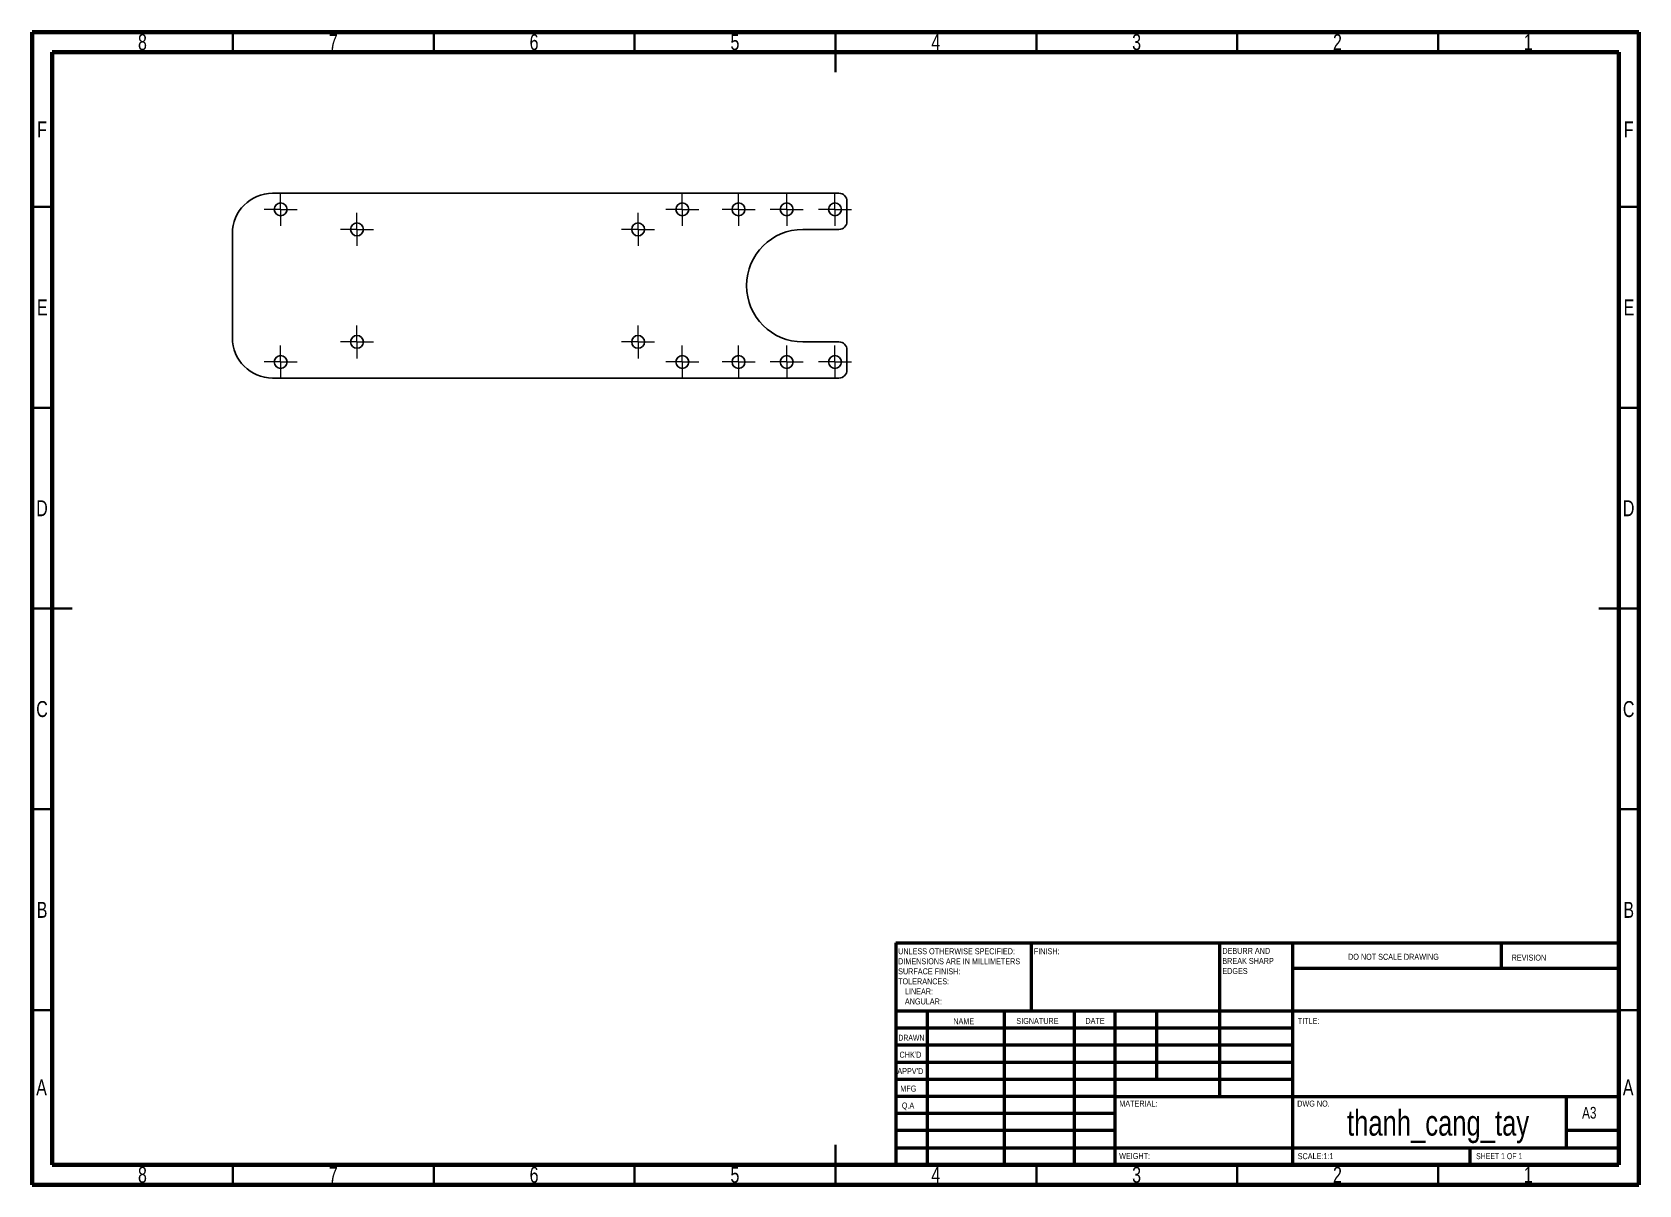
# Model space of a CAD drawing. Header units: millimetres. Extents: x 15 to 415, y 5 to 292.
import ezdxf

# ---------------------------------------------------------------- set-up
doc = ezdxf.new("R2010")
doc.units = ezdxf.units.MM
doc.styles.add('SLDTEXTSTYLE0', font='TXT', dxfattribs={"width": 0.75})
doc.styles.add('SLDTEXTSTYLE1', font='TXT', dxfattribs={"width": 0.686449})
doc.styles.add('SLDTEXTSTYLE2', font='TXT', dxfattribs={"width": 0.6875})

# ---------------------------------------------------------------- blocks, each defined once
blk = doc.blocks.new('SW_NOTE_0')
at = {"color": 0, "linetype": 'Continuous', "lineweight": 0, "char_height": 1.5, "attachment_point": 1, "style": 'SLDTEXTSTYLE0'}
for s, insert in [('UNLESS OTHERWISE SPECIFIED:', (0, 1.93)), ('SURFACE FINISH:', (0, -3.07)), ('DIMENSIONS ARE IN MILLIMETERS', (0, -0.57)), ('TOLERANCES:', (0, -5.57)), ('ANGULAR:', (1.69, -10.57)), ('LINEAR:', (1.69, -8.07))]:
    blk.add_mtext(s, dxfattribs=dict(at, insert=insert))
blk = doc.blocks.new('SW_NOTE_0_1')
at = {"color": 0, "linetype": 'Continuous', "lineweight": 0, "char_height": 1.5, "attachment_point": 1, "style": 'SLDTEXTSTYLE0'}
for s, insert in [('DEBURR AND', (0, 1.93)), ('BREAK SHARP', (0, -0.57)), ('EDGES', (0, -3.07))]:
    blk.add_mtext(s, dxfattribs=dict(at, insert=insert))
blk = doc.blocks.new('SW_CENTERMARKSYMBOL_0')
at = {"color": 0, "linetype": 'Continuous', "lineweight": 18}
for p, q in [((0, 2.5), (0, 4.1)), ((-2.5, 0), (-4.1, 0)), ((0, 0), (-2.5, 0)), ((0, 0), (0, 2.5)), ((0, 0), (0, -2.5)), ((0, 0), (2.5, 0)), ((2.5, 0), (4.1, 0)), ((0, -2.5), (0, -4.1))]:
    blk.add_line(p, q, dxfattribs=at)
blk = doc.blocks.new('SW_CENTERMARKSYMBOL_1')
at = {"color": 0, "linetype": 'Continuous', "lineweight": 18}
for p, q in [((0, 2.5), (0, 4.1)), ((-2.5, 0), (-4.1, 0)), ((0, 0), (-2.5, 0)), ((0, 0), (0, 2.5)), ((0, 0), (0, -2.5)), ((0, 0), (2.5, 0)), ((2.5, 0), (4.1, 0)), ((0, -2.5), (0, -4.1))]:
    blk.add_line(p, q, dxfattribs=at)
blk = doc.blocks.new('SW_CENTERMARKSYMBOL_2')
at = {"color": 0, "linetype": 'Continuous', "lineweight": 18}
for p, q in [((0, 2.5), (0, 4.1)), ((-2.5, 0), (-4.1, 0)), ((0, 0), (-2.5, 0)), ((0, 0), (0, 2.5)), ((0, 0), (0, -2.5)), ((0, 0), (2.5, 0)), ((2.5, 0), (4.1, 0)), ((0, -2.5), (0, -4.1))]:
    blk.add_line(p, q, dxfattribs=at)
blk = doc.blocks.new('SW_CENTERMARKSYMBOL_3')
at = {"color": 0, "linetype": 'Continuous', "lineweight": 18}
for p, q in [((0, 2.5), (0, 4.1)), ((-2.5, 0), (-4.1, 0)), ((0, 0), (-2.5, 0)), ((0, 0), (0, 2.5)), ((0, 0), (0, -2.5)), ((0, 0), (2.5, 0)), ((2.5, 0), (4.1, 0)), ((0, -2.5), (0, -4.1))]:
    blk.add_line(p, q, dxfattribs=at)
blk = doc.blocks.new('SW_CENTERMARKSYMBOL_4')
at = {"color": 0, "linetype": 'Continuous', "lineweight": 18}
for p, q in [((0, 2.5), (0, 4.1)), ((-2.5, 0), (-4.1, 0)), ((0, 0), (-2.5, 0)), ((0, 0), (0, 2.5)), ((0, 0), (0, -2.5)), ((0, 0), (2.5, 0)), ((2.5, 0), (4.1, 0)), ((0, -2.5), (0, -4.1))]:
    blk.add_line(p, q, dxfattribs=at)
blk = doc.blocks.new('SW_CENTERMARKSYMBOL_5')
at = {"color": 0, "linetype": 'Continuous', "lineweight": 18}
for p, q in [((0, 2.5), (0, 4.1)), ((-2.5, 0), (-4.1, 0)), ((0, 0), (-2.5, 0)), ((0, 0), (0, 2.5)), ((0, 0), (0, -2.5)), ((0, 0), (2.5, 0)), ((2.5, 0), (4.1, 0)), ((0, -2.5), (0, -4.1))]:
    blk.add_line(p, q, dxfattribs=at)
blk = doc.blocks.new('SW_CENTERMARKSYMBOL_6')
at = {"color": 0, "linetype": 'Continuous', "lineweight": 18}
for p, q in [((0, 2.5), (0, 4.1)), ((-2.5, 0), (-4.1, 0)), ((0, 0), (-2.5, 0)), ((0, 0), (0, 2.5)), ((0, 0), (0, -2.5)), ((0, 0), (2.5, 0)), ((2.5, 0), (4.1, 0)), ((0, -2.5), (0, -4.1))]:
    blk.add_line(p, q, dxfattribs=at)
blk = doc.blocks.new('SW_CENTERMARKSYMBOL_7')
at = {"color": 0, "linetype": 'Continuous', "lineweight": 18}
for p, q in [((0, 2.5), (0, 4.1)), ((-2.5, 0), (-4.1, 0)), ((0, 0), (-2.5, 0)), ((0, 0), (0, 2.5)), ((0, 0), (0, -2.5)), ((0, 0), (2.5, 0)), ((2.5, 0), (4.1, 0)), ((0, -2.5), (0, -4.1))]:
    blk.add_line(p, q, dxfattribs=at)
blk = doc.blocks.new('SW_CENTERMARKSYMBOL_8')
at = {"color": 0, "linetype": 'Continuous', "lineweight": 18}
for p, q in [((0, 2.5), (0, 4.1)), ((-2.5, 0), (-4.1, 0)), ((0, 0), (-2.5, 0)), ((0, 0), (0, 2.5)), ((0, 0), (0, -2.5)), ((0, 0), (2.5, 0)), ((2.5, 0), (4.1, 0)), ((0, -2.5), (0, -4.1))]:
    blk.add_line(p, q, dxfattribs=at)
blk = doc.blocks.new('SW_CENTERMARKSYMBOL_9')
at = {"color": 0, "linetype": 'Continuous', "lineweight": 18}
for p, q in [((0, 2.5), (0, 4.1)), ((-2.5, 0), (-4.1, 0)), ((0, 0), (-2.5, 0)), ((0, 0), (0, 2.5)), ((0, 0), (0, -2.5)), ((0, 0), (2.5, 0)), ((2.5, 0), (4.1, 0)), ((0, -2.5), (0, -4.1))]:
    blk.add_line(p, q, dxfattribs=at)
blk = doc.blocks.new('SW_CENTERMARKSYMBOL_10')
at = {"color": 0, "linetype": 'Continuous', "lineweight": 18}
for p, q in [((0, 2.5), (0, 4.1)), ((-2.5, 0), (-4.1, 0)), ((0, 0), (-2.5, 0)), ((0, 0), (0, 2.5)), ((0, 0), (0, -2.5)), ((0, 0), (2.5, 0)), ((2.5, 0), (4.1, 0)), ((0, -2.5), (0, -4.1))]:
    blk.add_line(p, q, dxfattribs=at)
blk = doc.blocks.new('SW_CENTERMARKSYMBOL_11')
at = {"color": 0, "linetype": 'Continuous', "lineweight": 18}
for p, q in [((0, 2.5), (0, 4.1)), ((-2.5, 0), (-4.1, 0)), ((0, 0), (-2.5, 0)), ((0, 0), (0, 2.5)), ((0, 0), (0, -2.5)), ((0, 0), (2.5, 0)), ((2.5, 0), (4.1, 0)), ((0, -2.5), (0, -4.1))]:
    blk.add_line(p, q, dxfattribs=at)
blk = doc.blocks.new('SW_CENTERMARKSYMBOL_12')
at = {"color": 0, "linetype": 'Continuous', "lineweight": 18}
for p, q in [((0, 2.5), (0, 4.1)), ((-2.5, 0), (-4.1, 0)), ((0, 0), (-2.5, 0)), ((0, 0), (0, 2.5)), ((0, 0), (0, -2.5)), ((0, 0), (2.5, 0)), ((2.5, 0), (4.1, 0)), ((0, -2.5), (0, -4.1))]:
    blk.add_line(p, q, dxfattribs=at)
blk = doc.blocks.new('SW_CENTERMARKSYMBOL_13')
at = {"color": 0, "linetype": 'Continuous', "lineweight": 18}
for p, q in [((0, 2.5), (0, 4.1)), ((-2.5, 0), (-4.1, 0)), ((0, 0), (-2.5, 0)), ((0, 0), (0, 2.5)), ((0, 0), (0, -2.5)), ((0, 0), (2.5, 0)), ((2.5, 0), (4.1, 0)), ((0, -2.5), (0, -4.1))]:
    blk.add_line(p, q, dxfattribs=at)

msp = doc.modelspace()

# ---------------------------------------------------------------- linework, layer by layer
at = {"color": 7, "linetype": 'Continuous', "lineweight": 70}
for p, q in [((15, 5), (15, 292)), ((15, 292), (415, 292)), ((415, 292), (415, 5)), ((20, 10), (20, 287)), ((20, 287), (410, 287)), ((410, 287), (410, 10)), ((410, 10), (20, 10)), ((415, 5), (15, 5))]:
    msp.add_line(p, q, dxfattribs=at)
at = {"color": 7, "linetype": 'Continuous', "lineweight": 35}
for p, q in [((65, 287), (65, 292)), ((115, 287), (115, 292)), ((165, 287), (165, 292)), ((215, 292), (215, 282)), ((215, 287), (215, 292)), ((265, 287), (265, 292)), ((315, 287), (315, 292)), ((365, 287), (365, 292)), ((20, 248.5), (15, 248.5)), ((410, 248.5), (415, 248.5)), ((20, 198.5), (15, 198.5)), ((410, 198.5), (415, 198.5)), ((15, 148.5), (25, 148.5)), ((20, 148.5), (15, 148.5)), ((415, 148.5), (405, 148.5)), ((410, 148.5), (415, 148.5)), ((20, 98.5), (15, 98.5)), ((410, 98.5), (415, 98.5)), ((20, 48.5), (15, 48.5)), ((410, 48.5), (415, 48.5)), ((215, 5), (215, 15)), ((65, 10), (65, 5)), ((115, 10), (115, 5)), ((165, 10), (165, 5)), ((215, 10), (215, 5)), ((265, 10), (265, 5)), ((315, 10), (315, 5)), ((365, 10), (365, 5))]:
    msp.add_line(p, q, dxfattribs=at)
at = {"color": 7, "linetype": 'Continuous', "lineweight": 25}
for p, q in [((215.86, 251.88), (74.86, 251.88)), ((217.86, 244.88), (217.86, 249.88)), ((64.86, 215.88), (64.86, 241.88)), ((206.86, 242.88), (215.86, 242.88)), ((206.86, 214.88), (215.86, 214.88)), ((217.86, 212.88), (217.86, 207.88)), ((215.86, 205.88), (74.86, 205.88))]:
    msp.add_line(p, q, dxfattribs=at)
at = {"color": 7, "linetype": 'Continuous', "lineweight": 50}
for p, q in [((230, 65.25), (410, 65.25)), ((230, 65.25), (230, 10)), ((263.8, 48.25), (263.8, 65.25)), ((310.6, 65.25), (310.6, 27)), ((328.8, 65.25), (328.8, 10)), ((380.8, 58.88), (380.8, 65.25)), ((410, 58.88), (328.8, 58.88)), ((410, 48.25), (230, 48.25)), ((237.8, 48.25), (237.8, 10)), ((256.99, 48.25), (256.99, 10)), ((274.4, 48.25), (274.4, 10)), ((284.6, 10), (284.6, 48.25)), ((295, 31.25), (295, 48.25)), ((328.8, 44), (230, 44)), ((328.8, 39.75), (230, 39.75)), ((328.8, 35.5), (230, 35.5)), ((328.8, 31.25), (230, 31.25)), ((284.6, 27), (230, 27)), ((284.6, 27), (410, 27)), ((397, 14.25), (397, 27)), ((284.6, 22.75), (230, 22.75)), ((284.6, 18.5), (230, 18.5)), ((410, 18.5), (397, 18.5)), ((230, 14.25), (410, 14.25)), ((373, 10), (373, 14.25))]:
    msp.add_line(p, q, dxfattribs=at)
at = {"color": 7, "linetype": 'Continuous', "lineweight": 25}
for centre in [(76.86, 247.88), (176.86, 247.88), (190.86, 247.88), (202.86, 247.88), (214.86, 247.88), (95.86, 242.88), (165.86, 242.88), (95.86, 214.88), (165.86, 214.88), (76.86, 209.88), (176.86, 209.88), (190.86, 209.88), (202.86, 209.88), (214.86, 209.88)]:
    msp.add_circle(centre, 1.6, dxfattribs=at)
for centre, radius, start, end in [((74.86, 241.88), 10, 90, 180), ((215.86, 249.88), 2, 0, 90), ((215.86, 244.88), 2, 270, 0), ((206.86, 228.88), 14, 90, 270), ((74.86, 215.88), 10, 180, 270), ((215.86, 212.88), 2, 0, 90), ((215.86, 207.88), 2, 270, 0)]:
    msp.add_arc(centre, radius, start, end, dxfattribs=at)

# ---------------------------------------------------------------- block references
at = {"color": 7, "linetype": 'Continuous', "lineweight": 0}
for name, p in [('SW_CENTERMARKSYMBOL_8', (76.86, 247.88)), ('SW_CENTERMARKSYMBOL_5', (176.86, 247.88)), ('SW_CENTERMARKSYMBOL_9', (190.86, 247.88)), ('SW_CENTERMARKSYMBOL_10', (202.86, 247.88)), ('SW_CENTERMARKSYMBOL_12', (214.86, 247.88)), ('SW_CENTERMARKSYMBOL_1', (95.86, 242.88)), ('SW_CENTERMARKSYMBOL_3', (165.86, 242.88)), ('SW_CENTERMARKSYMBOL_0', (95.86, 214.88)), ('SW_CENTERMARKSYMBOL_2', (165.86, 214.88)), ('SW_CENTERMARKSYMBOL_7', (76.86, 209.88)), ('SW_CENTERMARKSYMBOL_6', (176.86, 209.88)), ('SW_CENTERMARKSYMBOL_4', (190.86, 209.88)), ('SW_CENTERMARKSYMBOL_11', (202.86, 209.88)), ('SW_CENTERMARKSYMBOL_13', (214.86, 209.88)), ('SW_NOTE_0_1', (311.31, 62.07)), ('SW_NOTE_0', (230.59, 61.99))]:
    msp.add_blockref(name, p, dxfattribs=at)

# ---------------------------------------------------------------- texts
for s, insert, char_height, attachment_point, style in [('8', (42.46, 291.5), 3.97, 2, 'SLDTEXTSTYLE0'), ('7', (89.96, 291.5), 3.97, 2, 'SLDTEXTSTYLE0'), ('6', (139.96, 291.5), 3.97, 2, 'SLDTEXTSTYLE0'), ('5', (189.96, 291.5), 3.97, 2, 'SLDTEXTSTYLE0'), ('4', (239.96, 291.5), 3.97, 2, 'SLDTEXTSTYLE0'), ('3', (289.96, 291.5), 3.97, 2, 'SLDTEXTSTYLE0'), ('2', (339.96, 291.5), 3.97, 2, 'SLDTEXTSTYLE0'), ('1', (387.46, 291.5), 3.97, 2, 'SLDTEXTSTYLE0'), ('F', (17.46, 269.75), 3.97, 2, 'SLDTEXTSTYLE0'), ('F', (412.46, 269.75), 3.97, 2, 'SLDTEXTSTYLE0'), ('E', (17.51, 225.45), 3.97, 2, 'SLDTEXTSTYLE0'), ('E', (412.51, 225.45), 3.97, 2, 'SLDTEXTSTYLE0'), ('D', (17.45, 175.45), 3.97, 2, 'SLDTEXTSTYLE0'), ('D', (412.45, 175.45), 3.97, 2, 'SLDTEXTSTYLE0'), ('C', (17.46, 125.45), 3.97, 2, 'SLDTEXTSTYLE0'), ('C', (412.46, 125.45), 3.97, 2, 'SLDTEXTSTYLE0'), ('B', (17.47, 75.45), 3.97, 2, 'SLDTEXTSTYLE0'), ('B', (412.47, 75.45), 3.97, 2, 'SLDTEXTSTYLE0'), ('FINISH:', (264.37, 63.92), 1.5, 1, 'SLDTEXTSTYLE0'), ('DO NOT SCALE DRAWING', (342.61, 62.53), 1.5, 1, 'SLDTEXTSTYLE0'), ('REVISION', (383.33, 62.33), 1.5, 1, 'SLDTEXTSTYLE0'), ('NAME', (244.32, 46.5), 1.5, 1, 'SLDTEXTSTYLE0'), ('SIGNATURE', (260.03, 46.56), 1.5, 1, 'SLDTEXTSTYLE0'), ('DATE', (277.21, 46.58), 1.5, 1, 'SLDTEXTSTYLE0'), ('TITLE:', (330.09, 46.58), 1.5, 1, 'SLDTEXTSTYLE0'), ('DRAWN', (230.64, 42.38), 1.5, 1, 'SLDTEXTSTYLE1'), ("CHK'D", (230.94, 38.16), 1.5, 1, 'SLDTEXTSTYLE0'), ("APPV'D", (230.4, 34.07), 1.5, 1, 'SLDTEXTSTYLE0'), ('A', (17.34, 31.25), 3.97, 2, 'SLDTEXTSTYLE0'), ('MFG', (231.12, 29.72), 1.5, 1, 'SLDTEXTSTYLE0'), ('A', (412.34, 31.25), 3.97, 2, 'SLDTEXTSTYLE0'), ('Q.A', (231.51, 25.5), 1.5, 1, 'SLDTEXTSTYLE0'), ('MATERIAL:', (285.65, 25.99), 1.5, 1, 'SLDTEXTSTYLE0'), ('DWG NO.', (329.95, 25.99), 1.5, 1, 'SLDTEXTSTYLE0'), ('A3', (400.87, 24.41), 2.91, 1, 'SLDTEXTSTYLE0'), ('thanh_cang_tay', (365.01, 23.61), 6.35, 2, 'SLDTEXTSTYLE0'), ('WEIGHT:', (285.62, 12.95), 1.499, 1, 'SLDTEXTSTYLE0'), ('SCALE:1:1', (330.07, 12.9), 1.5, 1, 'SLDTEXTSTYLE0'), ('SHEET 1 OF 1', (374.48, 12.9), 1.5, 1, 'SLDTEXTSTYLE2'), ('8', (42.46, 9.5), 3.97, 2, 'SLDTEXTSTYLE0'), ('7', (89.96, 9.5), 3.97, 2, 'SLDTEXTSTYLE0'), ('6', (139.96, 9.5), 3.97, 2, 'SLDTEXTSTYLE0'), ('5', (189.96, 9.5), 3.97, 2, 'SLDTEXTSTYLE0'), ('4', (239.96, 9.5), 3.97, 2, 'SLDTEXTSTYLE0'), ('3', (289.96, 9.5), 3.97, 2, 'SLDTEXTSTYLE0'), ('2', (339.96, 9.5), 3.97, 2, 'SLDTEXTSTYLE0'), ('1', (387.46, 9.5), 3.97, 2, 'SLDTEXTSTYLE0')]:
    msp.add_mtext(s, dxfattribs=dict(at, insert=insert, char_height=char_height, attachment_point=attachment_point, style=style))

doc.saveas('drawing.dxf')
